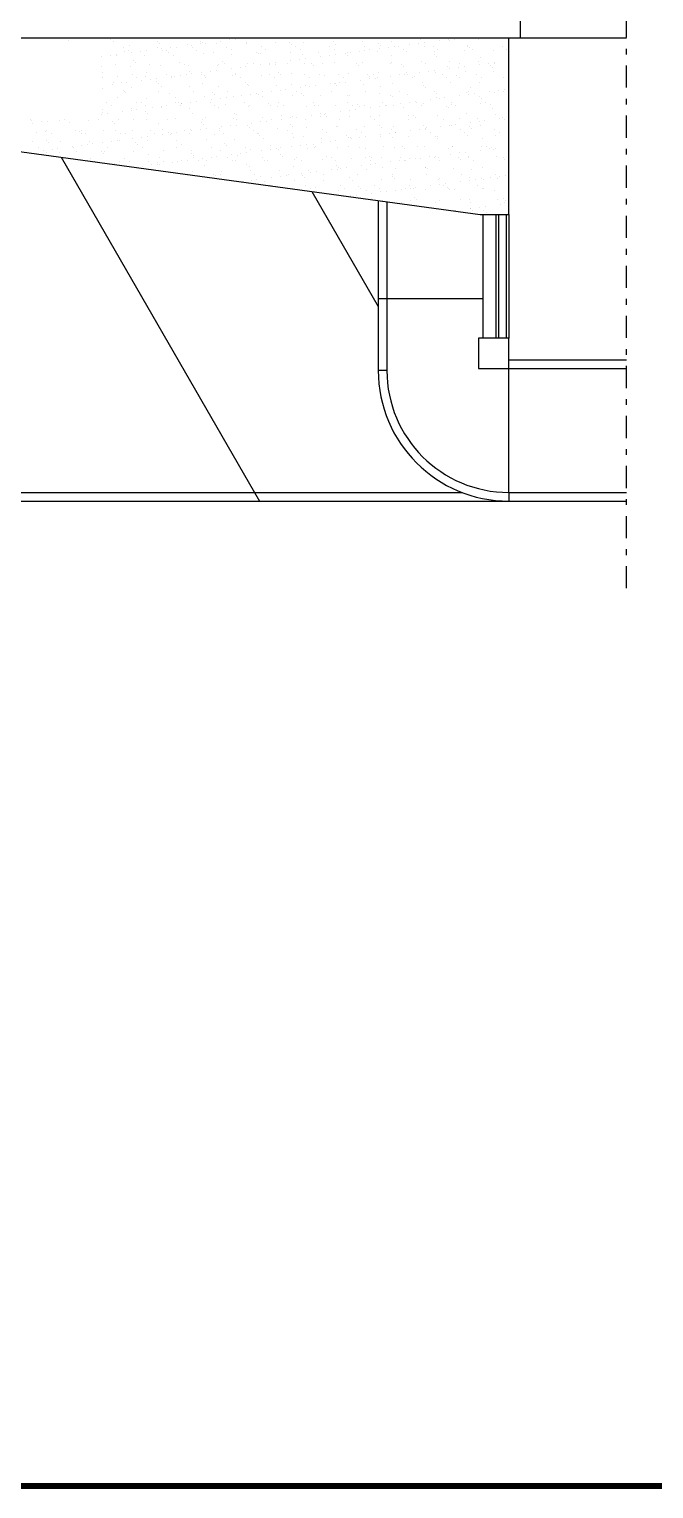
# Model space of a CAD drawing. Header units: millimetres. Extents: x 1573 to 2177, y 1587 to 1932.
# Drawn here: x 1936.86 to 1947.63, y 1873.28 to 1898.42 of the extents above; entities that cross this region are included whole.
import ezdxf

# ---------------------------------------------------------------- set-up
doc = ezdxf.new("R2010")
doc.units = ezdxf.units.MM
doc.header["$LTSCALE"] = 0.03
doc.linetypes.add('DASHDOT', pattern=[25.4, 12.7, -6.35, 0, -6.35])
doc.linetypes.add('HIDDEN', pattern=[9.525, 6.35, -3.175])
doc.layers.add('-HIDRO', color=8, linetype='Continuous')
doc.layers.add("PRANCHA - PROJETU'S", color=7, linetype='Continuous')

# ---------------------------------------------------------------- blocks, each defined once
blk = doc.blocks.new('ADFSGASDFG')
at = {"layer": "PRANCHA - PROJETU'S", "color": 4, "const_width": 0.1}
blk.add_lwpolyline([(279.078, 106.346), (359.678, 106.346), (359.678, 48.946), (279.078, 48.946)], close=True, dxfattribs=at)

msp = doc.modelspace()

# ---------------------------------------------------------------- linework, layer by layer
at = {"layer": '-HIDRO'}
for p, q in [((1945.329, 1898.27), (1945.329, 1899.62)), ((1932.36, 1898.27), (1945.329, 1898.27)), ((1938.274, 1898.239), (1938.274, 1898.239)), ((1940.323, 1898.235), (1940.323, 1898.235)), ((1940.422, 1898.248), (1940.422, 1898.248)), ((1944.088, 1898.237), (1944.088, 1898.237)), ((1944.187, 1898.25), (1944.187, 1898.25)), ((1944.6, 1898.238), (1944.6, 1898.238)), ((1945.114, 1898.256), (1945.114, 1898.256)), ((1945.329, 1898.27), (1947.153, 1898.27)), ((1937.536, 1898.224), (1937.536, 1898.224)), ((1938.309, 1898.207), (1938.309, 1898.207)), ((1938.487, 1898.11), (1938.487, 1898.11)), ((1938.499, 1898.033), (1938.499, 1898.033)), ((1938.567, 1898.059), (1938.567, 1898.059)), ((1938.598, 1898.147), (1938.598, 1898.147)), ((1938.629, 1898.012), (1938.629, 1898.012)), ((1938.784, 1898.032), (1938.784, 1898.032)), ((1938.883, 1898.045), (1938.883, 1898.045)), ((1939.072, 1898.2), (1939.072, 1898.2)), ((1939.08, 1898.111), (1939.08, 1898.111)), ((1939.112, 1898.166), (1939.112, 1898.166)), ((1939.142, 1898.079), (1939.142, 1898.079)), ((1939.16, 1898.06), (1939.16, 1898.06)), ((1939.237, 1898.049), (1939.237, 1898.049)), ((1939.272, 1898.016), (1939.272, 1898.016)), ((1939.297, 1898.1), (1939.297, 1898.1)), ((1939.396, 1898.113), (1939.396, 1898.113)), ((1939.599, 1898.164), (1939.599, 1898.164)), ((1939.655, 1898.147), (1939.655, 1898.147)), ((1939.673, 1898.112), (1939.673, 1898.112)), ((1939.753, 1898.061), (1939.753, 1898.061)), ((1939.81, 1898.216), (1939.81, 1898.216)), ((1939.81, 1898.167), (1939.81, 1898.167)), ((1939.845, 1898.184), (1939.845, 1898.184)), ((1939.868, 1897.994), (1939.868, 1897.994)), ((1939.909, 1898.18), (1939.909, 1898.18)), ((1940.035, 1898.01), (1940.035, 1898.01)), ((1940.098, 1898.17), (1940.098, 1898.17)), ((1940.168, 1898.214), (1940.168, 1898.214)), ((1940.266, 1898.113), (1940.266, 1898.113)), ((1940.347, 1898.062), (1940.347, 1898.062)), ((1940.356, 1897.991), (1940.356, 1897.991)), ((1940.607, 1898.177), (1940.607, 1898.177)), ((1940.613, 1898.189), (1940.613, 1898.189)), ((1940.773, 1898.025), (1940.773, 1898.025)), ((1940.808, 1897.993), (1940.808, 1897.993)), ((1940.854, 1897.998), (1940.854, 1897.998)), ((1940.86, 1898.114), (1940.86, 1898.114)), ((1940.94, 1898.063), (1940.94, 1898.063)), ((1941.1, 1898.186), (1941.1, 1898.186)), ((1941.346, 1898.192), (1941.346, 1898.192)), ((1941.369, 1898.016), (1941.369, 1898.016)), ((1941.381, 1898.16), (1941.381, 1898.16)), ((1941.453, 1898.115), (1941.453, 1898.115)), ((1941.533, 1898.064), (1941.533, 1898.064)), ((1941.57, 1897.987), (1941.57, 1897.987)), ((1941.599, 1898.193), (1941.599, 1898.193)), ((1941.856, 1898.014), (1941.856, 1898.014)), ((1942.046, 1898.116), (1942.046, 1898.116)), ((1942.113, 1898.211), (1942.113, 1898.211)), ((1942.126, 1898.065), (1942.126, 1898.065)), ((1942.143, 1898.154), (1942.143, 1898.154)), ((1942.309, 1898.002), (1942.309, 1898.002)), ((1942.355, 1898.02), (1942.355, 1898.02)), ((1942.395, 1898.014), (1942.395, 1898.014)), ((1942.549, 1898.035), (1942.549, 1898.035)), ((1942.6, 1898.209), (1942.6, 1898.209)), ((1942.639, 1898.117), (1942.639, 1898.117)), ((1942.649, 1898.048), (1942.649, 1898.048)), ((1942.72, 1898.066), (1942.72, 1898.066)), ((1942.869, 1898.039), (1942.869, 1898.039)), ((1942.882, 1898.169), (1942.882, 1898.169)), ((1942.907, 1898.082), (1942.907, 1898.082)), ((1942.917, 1898.137), (1942.917, 1898.137)), ((1943.062, 1898.102), (1943.062, 1898.102)), ((1943.099, 1898.215), (1943.099, 1898.215)), ((1943.161, 1898.115), (1943.161, 1898.115)), ((1943.233, 1898.118), (1943.233, 1898.118)), ((1943.313, 1898.067), (1943.313, 1898.067)), ((1943.357, 1898.037), (1943.357, 1898.037)), ((1943.42, 1898.149), (1943.42, 1898.149)), ((1943.575, 1898.17), (1943.575, 1898.17)), ((1943.614, 1898.234), (1943.614, 1898.234)), ((1943.674, 1898.183), (1943.674, 1898.183)), ((1943.679, 1898.13), (1943.679, 1898.13)), ((1943.826, 1898.119), (1943.826, 1898.119)), ((1943.855, 1898.043), (1943.855, 1898.043)), ((1943.906, 1898.068), (1943.906, 1898.068)), ((1943.933, 1898.217), (1943.933, 1898.217)), ((1944.101, 1898.231), (1944.101, 1898.231)), ((1944.37, 1898.061), (1944.37, 1898.061)), ((1944.417, 1898.146), (1944.417, 1898.146)), ((1944.419, 1898.12), (1944.419, 1898.12)), ((1944.452, 1898.113), (1944.452, 1898.113)), ((1944.499, 1898.069), (1944.499, 1898.069)), ((1944.857, 1898.059), (1944.857, 1898.059)), ((1945.012, 1898.122), (1945.012, 1898.122)), ((1945.093, 1898.07), (1945.093, 1898.07)), ((1938.111, 1897.774), (1938.111, 1897.774)), ((1938.117, 1897.944), (1938.117, 1897.944)), ((1938.272, 1897.965), (1938.272, 1897.965)), ((1938.351, 1897.817), (1938.351, 1897.817)), ((1938.368, 1897.971), (1938.368, 1897.971)), ((1938.371, 1897.978), (1938.371, 1897.978)), ((1938.61, 1897.78), (1938.61, 1897.78)), ((1938.665, 1897.881), (1938.665, 1897.881)), ((1938.7, 1897.849), (1938.7, 1897.849)), ((1938.855, 1897.969), (1938.855, 1897.969)), ((1938.944, 1897.818), (1938.944, 1897.818)), ((1939.124, 1897.799), (1939.124, 1897.799)), ((1939.354, 1897.975), (1939.354, 1897.975)), ((1939.462, 1897.843), (1939.462, 1897.843)), ((1939.538, 1897.819), (1939.538, 1897.819)), ((1939.611, 1897.797), (1939.611, 1897.797)), ((1940.11, 1897.803), (1940.11, 1897.803)), ((1940.131, 1897.82), (1940.131, 1897.82)), ((1940.2, 1897.858), (1940.2, 1897.858)), ((1940.235, 1897.826), (1940.235, 1897.826)), ((1940.343, 1897.744), (1940.343, 1897.744)), ((1940.498, 1897.765), (1940.498, 1897.765)), ((1940.597, 1897.778), (1940.597, 1897.778)), ((1940.625, 1897.821), (1940.625, 1897.821)), ((1940.724, 1897.821), (1940.724, 1897.821)), ((1940.856, 1897.812), (1940.856, 1897.812)), ((1940.998, 1897.819), (1940.998, 1897.819)), ((1941.011, 1897.832), (1941.011, 1897.832)), ((1941.11, 1897.845), (1941.11, 1897.845)), ((1941.112, 1897.819), (1941.112, 1897.819)), ((1941.317, 1897.822), (1941.317, 1897.822)), ((1941.369, 1897.879), (1941.369, 1897.879)), ((1941.524, 1897.9), (1941.524, 1897.9)), ((1941.611, 1897.826), (1941.611, 1897.826)), ((1941.623, 1897.913), (1941.623, 1897.913)), ((1941.736, 1897.835), (1941.736, 1897.835)), ((1941.771, 1897.802), (1941.771, 1897.802)), ((1941.882, 1897.947), (1941.882, 1897.947)), ((1941.911, 1897.823), (1941.911, 1897.823)), ((1942.037, 1897.967), (1942.037, 1897.967)), ((1942.125, 1897.844), (1942.125, 1897.844)), ((1942.136, 1897.98), (1942.136, 1897.98)), ((1942.344, 1897.97), (1942.344, 1897.97)), ((1942.504, 1897.824), (1942.504, 1897.824)), ((1942.534, 1897.796), (1942.534, 1897.796)), ((1942.612, 1897.842), (1942.612, 1897.842)), ((1943.097, 1897.826), (1943.097, 1897.826)), ((1943.106, 1897.963), (1943.106, 1897.963)), ((1943.111, 1897.848), (1943.111, 1897.848)), ((1943.272, 1897.811), (1943.272, 1897.811)), ((1943.307, 1897.779), (1943.307, 1897.779)), ((1943.626, 1897.867), (1943.626, 1897.867)), ((1943.69, 1897.827), (1943.69, 1897.827)), ((1943.845, 1897.978), (1943.845, 1897.978)), ((1943.88, 1897.946), (1943.88, 1897.946)), ((1944.069, 1897.773), (1944.069, 1897.773)), ((1944.109, 1897.747), (1944.109, 1897.747)), ((1944.113, 1897.864), (1944.113, 1897.864)), ((1944.263, 1897.767), (1944.263, 1897.767)), ((1944.284, 1897.828), (1944.284, 1897.828)), ((1944.363, 1897.78), (1944.363, 1897.78)), ((1944.612, 1897.871), (1944.612, 1897.871)), ((1944.621, 1897.814), (1944.621, 1897.814)), ((1944.642, 1897.94), (1944.642, 1897.94)), ((1944.776, 1897.835), (1944.776, 1897.835)), ((1944.808, 1897.788), (1944.808, 1897.788)), ((1944.843, 1897.756), (1944.843, 1897.756)), ((1944.875, 1897.848), (1944.875, 1897.848)), ((1944.877, 1897.829), (1944.877, 1897.829)), ((1945.126, 1897.889), (1945.126, 1897.889)), ((1938.127, 1897.682), (1938.127, 1897.682)), ((1938.128, 1897.58), (1938.128, 1897.58)), ((1938.317, 1897.508), (1938.317, 1897.508)), ((1938.38, 1897.604), (1938.38, 1897.604)), ((1938.447, 1897.495), (1938.447, 1897.495)), ((1938.546, 1897.508), (1938.546, 1897.508)), ((1938.64, 1897.633), (1938.64, 1897.633)), ((1938.721, 1897.581), (1938.721, 1897.581)), ((1938.805, 1897.542), (1938.805, 1897.542)), ((1938.867, 1897.602), (1938.867, 1897.602)), ((1938.889, 1897.676), (1938.889, 1897.676)), ((1938.96, 1897.562), (1938.96, 1897.562)), ((1939.055, 1897.524), (1939.055, 1897.524)), ((1939.059, 1897.575), (1939.059, 1897.575)), ((1939.09, 1897.491), (1939.09, 1897.491)), ((1939.234, 1897.634), (1939.234, 1897.634)), ((1939.314, 1897.583), (1939.314, 1897.583)), ((1939.318, 1897.609), (1939.318, 1897.609)), ((1939.366, 1897.608), (1939.366, 1897.608)), ((1939.473, 1897.63), (1939.473, 1897.63)), ((1939.572, 1897.643), (1939.572, 1897.643)), ((1939.628, 1897.691), (1939.628, 1897.691)), ((1939.663, 1897.659), (1939.663, 1897.659)), ((1939.827, 1897.635), (1939.827, 1897.635)), ((1939.831, 1897.677), (1939.831, 1897.677)), ((1939.852, 1897.485), (1939.852, 1897.485)), ((1939.88, 1897.627), (1939.88, 1897.627)), ((1939.907, 1897.584), (1939.907, 1897.584)), ((1939.986, 1897.697), (1939.986, 1897.697)), ((1940.085, 1897.71), (1940.085, 1897.71)), ((1940.368, 1897.624), (1940.368, 1897.624)), ((1940.42, 1897.636), (1940.42, 1897.636)), ((1940.425, 1897.652), (1940.425, 1897.652)), ((1940.5, 1897.585), (1940.5, 1897.585)), ((1940.591, 1897.5), (1940.591, 1897.5)), ((1940.866, 1897.631), (1940.866, 1897.631)), ((1941.013, 1897.637), (1941.013, 1897.637)), ((1941.094, 1897.586), (1941.094, 1897.586)), ((1941.163, 1897.667), (1941.163, 1897.667)), ((1941.199, 1897.635), (1941.199, 1897.635)), ((1941.381, 1897.649), (1941.381, 1897.649)), ((1941.607, 1897.638), (1941.607, 1897.638)), ((1941.687, 1897.587), (1941.687, 1897.587)), ((1941.868, 1897.647), (1941.868, 1897.647)), ((1941.961, 1897.629), (1941.961, 1897.629)), ((1942.2, 1897.639), (1942.2, 1897.639)), ((1942.212, 1897.497), (1942.212, 1897.497)), ((1942.28, 1897.588), (1942.28, 1897.588)), ((1942.311, 1897.51), (1942.311, 1897.51)), ((1942.367, 1897.653), (1942.367, 1897.653)), ((1942.57, 1897.544), (1942.57, 1897.544)), ((1942.699, 1897.644), (1942.699, 1897.644)), ((1942.725, 1897.565), (1942.725, 1897.565)), ((1942.734, 1897.612), (1942.734, 1897.612)), ((1942.793, 1897.64), (1942.793, 1897.64)), ((1942.824, 1897.578), (1942.824, 1897.578)), ((1942.873, 1897.589), (1942.873, 1897.589)), ((1942.881, 1897.672), (1942.881, 1897.672)), ((1943.083, 1897.612), (1943.083, 1897.612)), ((1943.123, 1897.481), (1943.123, 1897.481)), ((1943.238, 1897.632), (1943.238, 1897.632)), ((1943.337, 1897.645), (1943.337, 1897.645)), ((1943.369, 1897.669), (1943.369, 1897.669)), ((1943.386, 1897.641), (1943.386, 1897.641)), ((1943.467, 1897.59), (1943.467, 1897.59)), ((1943.497, 1897.605), (1943.497, 1897.605)), ((1943.596, 1897.679), (1943.596, 1897.679)), ((1943.638, 1897.5), (1943.638, 1897.5)), ((1943.751, 1897.7), (1943.751, 1897.7)), ((1943.85, 1897.713), (1943.85, 1897.713)), ((1943.867, 1897.676), (1943.867, 1897.676)), ((1943.98, 1897.642), (1943.98, 1897.642)), ((1944.06, 1897.591), (1944.06, 1897.591)), ((1944.125, 1897.497), (1944.125, 1897.497)), ((1944.235, 1897.621), (1944.235, 1897.621)), ((1944.27, 1897.588), (1944.27, 1897.588)), ((1944.382, 1897.694), (1944.382, 1897.694)), ((1944.573, 1897.643), (1944.573, 1897.643)), ((1944.624, 1897.504), (1944.624, 1897.504)), ((1944.653, 1897.592), (1944.653, 1897.592)), ((1944.869, 1897.692), (1944.869, 1897.692)), ((1945.032, 1897.582), (1945.032, 1897.582)), ((1938.123, 1897.407), (1938.123, 1897.407)), ((1938.292, 1897.474), (1938.292, 1897.474)), ((1938.392, 1897.237), (1938.392, 1897.237)), ((1938.482, 1897.356), (1938.482, 1897.356)), ((1938.505, 1897.34), (1938.505, 1897.34)), ((1938.517, 1897.324), (1938.517, 1897.324)), ((1938.622, 1897.413), (1938.622, 1897.413)), ((1938.879, 1897.235), (1938.879, 1897.235)), ((1939.098, 1897.341), (1939.098, 1897.341)), ((1939.136, 1897.432), (1939.136, 1897.432)), ((1939.28, 1897.318), (1939.28, 1897.318)), ((1939.378, 1897.241), (1939.378, 1897.241)), ((1939.623, 1897.43), (1939.623, 1897.43)), ((1939.692, 1897.342), (1939.692, 1897.342)), ((1939.892, 1897.26), (1939.892, 1897.26)), ((1940.018, 1897.333), (1940.018, 1897.333)), ((1940.053, 1897.301), (1940.053, 1897.301)), ((1940.122, 1897.436), (1940.122, 1897.436)), ((1940.26, 1897.24), (1940.26, 1897.24)), ((1940.285, 1897.343), (1940.285, 1897.343)), ((1940.38, 1897.257), (1940.38, 1897.257)), ((1940.519, 1897.274), (1940.519, 1897.274)), ((1940.626, 1897.468), (1940.626, 1897.468)), ((1940.637, 1897.454), (1940.637, 1897.454)), ((1940.674, 1897.295), (1940.674, 1897.295)), ((1940.773, 1897.308), (1940.773, 1897.308)), ((1940.816, 1897.294), (1940.816, 1897.294)), ((1940.878, 1897.344), (1940.878, 1897.344)), ((1940.878, 1897.264), (1940.878, 1897.264)), ((1941.032, 1897.342), (1941.032, 1897.342)), ((1941.124, 1897.452), (1941.124, 1897.452)), ((1941.187, 1897.362), (1941.187, 1897.362)), ((1941.286, 1897.375), (1941.286, 1897.375)), ((1941.388, 1897.462), (1941.388, 1897.462)), ((1941.393, 1897.282), (1941.393, 1897.282)), ((1941.471, 1897.345), (1941.471, 1897.345)), ((1941.545, 1897.409), (1941.545, 1897.409)), ((1941.554, 1897.31), (1941.554, 1897.31)), ((1941.589, 1897.277), (1941.589, 1897.277)), ((1941.623, 1897.458), (1941.623, 1897.458)), ((1941.7, 1897.43), (1941.7, 1897.43)), ((1941.799, 1897.443), (1941.799, 1897.443)), ((1941.88, 1897.28), (1941.88, 1897.28)), ((1942.057, 1897.477), (1942.057, 1897.477)), ((1942.065, 1897.346), (1942.065, 1897.346)), ((1942.127, 1897.477), (1942.127, 1897.477)), ((1942.137, 1897.477), (1942.137, 1897.477)), ((1942.162, 1897.445), (1942.162, 1897.445)), ((1942.351, 1897.271), (1942.351, 1897.271)), ((1942.379, 1897.286), (1942.379, 1897.286)), ((1942.624, 1897.475), (1942.624, 1897.475)), ((1942.658, 1897.347), (1942.658, 1897.347)), ((1942.893, 1897.305), (1942.893, 1897.305)), ((1942.924, 1897.438), (1942.924, 1897.438)), ((1943.09, 1897.286), (1943.09, 1897.286)), ((1943.125, 1897.254), (1943.125, 1897.254)), ((1943.251, 1897.349), (1943.251, 1897.349)), ((1943.381, 1897.302), (1943.381, 1897.302)), ((1943.662, 1897.453), (1943.662, 1897.453)), ((1943.698, 1897.421), (1943.698, 1897.421)), ((1943.844, 1897.35), (1943.844, 1897.35)), ((1943.879, 1897.309), (1943.879, 1897.309)), ((1943.887, 1897.248), (1943.887, 1897.248)), ((1943.926, 1897.23), (1943.926, 1897.23)), ((1944.025, 1897.243), (1944.025, 1897.243)), ((1944.284, 1897.277), (1944.284, 1897.277)), ((1944.394, 1897.327), (1944.394, 1897.327)), ((1944.438, 1897.351), (1944.438, 1897.351)), ((1944.439, 1897.297), (1944.439, 1897.297)), ((1944.46, 1897.415), (1944.46, 1897.415)), ((1944.538, 1897.31), (1944.538, 1897.31)), ((1944.626, 1897.263), (1944.626, 1897.263)), ((1944.661, 1897.231), (1944.661, 1897.231)), ((1944.797, 1897.344), (1944.797, 1897.344)), ((1944.881, 1897.325), (1944.881, 1897.325)), ((1944.952, 1897.365), (1944.952, 1897.365)), ((1945.031, 1897.352), (1945.031, 1897.352)), ((1945.051, 1897.378), (1945.051, 1897.378)), ((1938.134, 1896.983), (1938.134, 1896.983)), ((1938.135, 1897.04), (1938.135, 1897.04)), ((1938.201, 1897.155), (1938.201, 1897.155)), ((1938.281, 1897.103), (1938.281, 1897.103)), ((1938.468, 1897.004), (1938.468, 1897.004)), ((1938.623, 1897.025), (1938.623, 1897.025)), ((1938.634, 1897.046), (1938.634, 1897.046)), ((1938.707, 1897.151), (1938.707, 1897.151)), ((1938.722, 1897.038), (1938.722, 1897.038)), ((1938.794, 1897.156), (1938.794, 1897.156)), ((1938.873, 1896.999), (1938.873, 1896.999)), ((1938.875, 1897.104), (1938.875, 1897.104)), ((1938.981, 1897.072), (1938.981, 1897.072)), ((1939.136, 1897.092), (1939.136, 1897.092)), ((1939.148, 1897.065), (1939.148, 1897.065)), ((1939.235, 1897.105), (1939.235, 1897.105)), ((1939.388, 1897.157), (1939.388, 1897.157)), ((1939.445, 1897.166), (1939.445, 1897.166)), ((1939.468, 1897.106), (1939.468, 1897.106)), ((1939.481, 1897.134), (1939.481, 1897.134)), ((1939.493, 1897.139), (1939.493, 1897.139)), ((1939.635, 1897.062), (1939.635, 1897.062)), ((1939.648, 1897.16), (1939.648, 1897.16)), ((1939.748, 1897.173), (1939.748, 1897.173)), ((1939.981, 1897.158), (1939.981, 1897.158)), ((1940.006, 1897.207), (1940.006, 1897.207)), ((1940.061, 1897.107), (1940.061, 1897.107)), ((1940.134, 1897.069), (1940.134, 1897.069)), ((1940.161, 1897.227), (1940.161, 1897.227)), ((1940.243, 1897.127), (1940.243, 1897.127)), ((1940.574, 1897.159), (1940.574, 1897.159)), ((1940.649, 1897.087), (1940.649, 1897.087)), ((1940.654, 1897.108), (1940.654, 1897.108)), ((1940.981, 1897.142), (1940.981, 1897.142)), ((1941.016, 1897.11), (1941.016, 1897.11)), ((1941.136, 1897.085), (1941.136, 1897.085)), ((1941.167, 1897.16), (1941.167, 1897.16)), ((1941.248, 1897.109), (1941.248, 1897.109)), ((1941.635, 1897.091), (1941.635, 1897.091)), ((1941.761, 1897.161), (1941.761, 1897.161)), ((1941.779, 1897.104), (1941.779, 1897.104)), ((1941.841, 1897.11), (1941.841, 1897.11)), ((1942.149, 1897.11), (1942.149, 1897.11)), ((1942.233, 1897.007), (1942.233, 1897.007)), ((1942.354, 1897.162), (1942.354, 1897.162)), ((1942.388, 1897.027), (1942.388, 1897.027)), ((1942.434, 1897.111), (1942.434, 1897.111)), ((1942.487, 1897.04), (1942.487, 1897.04)), ((1942.517, 1897.119), (1942.517, 1897.119)), ((1942.552, 1897.087), (1942.552, 1897.087)), ((1942.636, 1897.108), (1942.636, 1897.108)), ((1942.746, 1897.074), (1942.746, 1897.074)), ((1942.901, 1897.095), (1942.901, 1897.095)), ((1942.947, 1897.163), (1942.947, 1897.163)), ((1943, 1897.108), (1943, 1897.108)), ((1943.027, 1897.112), (1943.027, 1897.112)), ((1943.135, 1897.114), (1943.135, 1897.114)), ((1943.259, 1897.142), (1943.259, 1897.142)), ((1943.314, 1897.08), (1943.314, 1897.08)), ((1943.414, 1897.162), (1943.414, 1897.162)), ((1943.513, 1897.175), (1943.513, 1897.175)), ((1943.54, 1897.164), (1943.54, 1897.164)), ((1943.621, 1897.113), (1943.621, 1897.113)), ((1943.65, 1897.132), (1943.65, 1897.132)), ((1943.771, 1897.209), (1943.771, 1897.209)), ((1944.053, 1897.096), (1944.053, 1897.096)), ((1944.088, 1897.064), (1944.088, 1897.064)), ((1944.134, 1897.165), (1944.134, 1897.165)), ((1944.137, 1897.13), (1944.137, 1897.13)), ((1944.214, 1897.114), (1944.214, 1897.114)), ((1944.636, 1897.137), (1944.636, 1897.137)), ((1944.727, 1897.166), (1944.727, 1897.166)), ((1944.807, 1897.115), (1944.807, 1897.115)), ((1944.85, 1897.057), (1944.85, 1897.057)), ((1936.879, 1896.86), (1936.879, 1896.86)), ((1936.903, 1896.847), (1936.903, 1896.847)), ((1936.93, 1896.802), (1936.93, 1896.802)), ((1937.084, 1896.822), (1937.084, 1896.822)), ((1937.184, 1896.835), (1937.184, 1896.835)), ((1937.391, 1896.845), (1937.391, 1896.845)), ((1937.472, 1896.861), (1937.472, 1896.861)), ((1937.562, 1896.816), (1937.562, 1896.816)), ((1937.889, 1896.851), (1937.889, 1896.851)), ((1938.066, 1896.862), (1938.066, 1896.862)), ((1938.11, 1896.957), (1938.11, 1896.957)), ((1938.209, 1896.97), (1938.209, 1896.97)), ((1938.3, 1896.831), (1938.3, 1896.831)), ((1938.335, 1896.799), (1938.335, 1896.799)), ((1938.404, 1896.87), (1938.404, 1896.87)), ((1938.659, 1896.863), (1938.659, 1896.863)), ((1938.891, 1896.868), (1938.891, 1896.868)), ((1938.908, 1896.966), (1938.908, 1896.966)), ((1939.098, 1896.793), (1939.098, 1896.793)), ((1939.252, 1896.864), (1939.252, 1896.864)), ((1939.39, 1896.874), (1939.39, 1896.874)), ((1939.67, 1896.96), (1939.67, 1896.96)), ((1939.836, 1896.808), (1939.836, 1896.808)), ((1939.845, 1896.865), (1939.845, 1896.865)), ((1939.871, 1896.776), (1939.871, 1896.776)), ((1939.904, 1896.893), (1939.904, 1896.893)), ((1940.182, 1896.737), (1940.182, 1896.737)), ((1940.337, 1896.757), (1940.337, 1896.757)), ((1940.392, 1896.89), (1940.392, 1896.89)), ((1940.409, 1896.975), (1940.409, 1896.975)), ((1940.436, 1896.77), (1940.436, 1896.77)), ((1940.439, 1896.866), (1940.439, 1896.866)), ((1940.444, 1896.943), (1940.444, 1896.943)), ((1940.633, 1896.769), (1940.633, 1896.769)), ((1940.695, 1896.804), (1940.695, 1896.804)), ((1940.85, 1896.825), (1940.85, 1896.825)), ((1940.89, 1896.897), (1940.89, 1896.897)), ((1940.949, 1896.838), (1940.949, 1896.838)), ((1941.032, 1896.867), (1941.032, 1896.867)), ((1941.206, 1896.937), (1941.206, 1896.937)), ((1941.207, 1896.872), (1941.207, 1896.872)), ((1941.362, 1896.892), (1941.362, 1896.892)), ((1941.372, 1896.785), (1941.372, 1896.785)), ((1941.405, 1896.915), (1941.405, 1896.915)), ((1941.407, 1896.752), (1941.407, 1896.752)), ((1941.462, 1896.905), (1941.462, 1896.905)), ((1941.625, 1896.868), (1941.625, 1896.868)), ((1941.72, 1896.939), (1941.72, 1896.939)), ((1941.875, 1896.96), (1941.875, 1896.96)), ((1941.892, 1896.913), (1941.892, 1896.913)), ((1941.944, 1896.952), (1941.944, 1896.952)), ((1941.974, 1896.973), (1941.974, 1896.973)), ((1941.98, 1896.92), (1941.98, 1896.92)), ((1942.161, 1896.743), (1942.161, 1896.743)), ((1942.169, 1896.746), (1942.169, 1896.746)), ((1942.218, 1896.869), (1942.218, 1896.869)), ((1942.391, 1896.919), (1942.391, 1896.919)), ((1942.648, 1896.741), (1942.648, 1896.741)), ((1942.742, 1896.913), (1942.742, 1896.913)), ((1942.812, 1896.87), (1942.812, 1896.87)), ((1942.905, 1896.938), (1942.905, 1896.938)), ((1942.908, 1896.761), (1942.908, 1896.761)), ((1942.943, 1896.729), (1942.943, 1896.729)), ((1943.147, 1896.747), (1943.147, 1896.747)), ((1943.393, 1896.935), (1943.393, 1896.935)), ((1943.405, 1896.871), (1943.405, 1896.871)), ((1943.48, 1896.928), (1943.48, 1896.928)), ((1943.515, 1896.896), (1943.515, 1896.896)), ((1943.662, 1896.765), (1943.662, 1896.765)), ((1943.891, 1896.942), (1943.891, 1896.942)), ((1943.947, 1896.739), (1943.947, 1896.739)), ((1943.998, 1896.873), (1943.998, 1896.873)), ((1944.102, 1896.759), (1944.102, 1896.759)), ((1944.149, 1896.763), (1944.149, 1896.763)), ((1944.201, 1896.773), (1944.201, 1896.773)), ((1944.278, 1896.89), (1944.278, 1896.89)), ((1944.406, 1896.96), (1944.406, 1896.96)), ((1944.443, 1896.738), (1944.443, 1896.738)), ((1944.46, 1896.807), (1944.46, 1896.807)), ((1944.591, 1896.874), (1944.591, 1896.874)), ((1944.615, 1896.827), (1944.615, 1896.827)), ((1944.648, 1896.769), (1944.648, 1896.769)), ((1944.714, 1896.84), (1944.714, 1896.84)), ((1944.893, 1896.958), (1944.893, 1896.958)), ((1944.973, 1896.874), (1944.973, 1896.874)), ((1945.016, 1896.905), (1945.016, 1896.905)), ((1945.051, 1896.873), (1945.051, 1896.873)), ((1945.128, 1896.894), (1945.128, 1896.894)), ((1936.915, 1896.48), (1936.915, 1896.48)), ((1936.989, 1896.649), (1936.989, 1896.649)), ((1937.145, 1896.657), (1937.145, 1896.657)), ((1937.155, 1896.497), (1937.155, 1896.497)), ((1937.168, 1896.675), (1937.168, 1896.675)), ((1937.249, 1896.624), (1937.249, 1896.624)), ((1937.403, 1896.478), (1937.403, 1896.478)), ((1937.66, 1896.675), (1937.66, 1896.675)), ((1937.727, 1896.664), (1937.727, 1896.664)), ((1937.762, 1896.676), (1937.762, 1896.676)), ((1937.763, 1896.632), (1937.763, 1896.632)), ((1937.842, 1896.625), (1937.842, 1896.625)), ((1937.901, 1896.484), (1937.901, 1896.484)), ((1938.147, 1896.673), (1938.147, 1896.673)), ((1938.286, 1896.487), (1938.286, 1896.487)), ((1938.355, 1896.678), (1938.355, 1896.678)), ((1938.385, 1896.5), (1938.385, 1896.5)), ((1938.416, 1896.503), (1938.416, 1896.503)), ((1938.435, 1896.626), (1938.435, 1896.626)), ((1938.525, 1896.626), (1938.525, 1896.626)), ((1938.644, 1896.534), (1938.644, 1896.534)), ((1938.646, 1896.679), (1938.646, 1896.679)), ((1938.798, 1896.554), (1938.798, 1896.554)), ((1938.898, 1896.568), (1938.898, 1896.568)), ((1938.903, 1896.501), (1938.903, 1896.501)), ((1938.948, 1896.679), (1938.948, 1896.679)), ((1939.028, 1896.627), (1939.028, 1896.627)), ((1939.156, 1896.602), (1939.156, 1896.602)), ((1939.16, 1896.698), (1939.16, 1896.698)), ((1939.263, 1896.641), (1939.263, 1896.641)), ((1939.298, 1896.609), (1939.298, 1896.609)), ((1939.311, 1896.622), (1939.311, 1896.622)), ((1939.402, 1896.507), (1939.402, 1896.507)), ((1939.41, 1896.635), (1939.41, 1896.635)), ((1939.541, 1896.68), (1939.541, 1896.68)), ((1939.622, 1896.629), (1939.622, 1896.629)), ((1939.647, 1896.695), (1939.647, 1896.695)), ((1939.669, 1896.669), (1939.669, 1896.669)), ((1939.824, 1896.69), (1939.824, 1896.69)), ((1939.916, 1896.525), (1939.916, 1896.525)), ((1939.923, 1896.703), (1939.923, 1896.703)), ((1940.061, 1896.602), (1940.061, 1896.602)), ((1940.135, 1896.681), (1940.135, 1896.681)), ((1940.146, 1896.702), (1940.146, 1896.702)), ((1940.215, 1896.63), (1940.215, 1896.63)), ((1940.404, 1896.523), (1940.404, 1896.523)), ((1940.661, 1896.72), (1940.661, 1896.72)), ((1940.728, 1896.682), (1940.728, 1896.682)), ((1940.799, 1896.617), (1940.799, 1896.617)), ((1940.808, 1896.631), (1940.808, 1896.631)), ((1940.834, 1896.585), (1940.834, 1896.585)), ((1940.902, 1896.53), (1940.902, 1896.53)), ((1941.148, 1896.718), (1941.148, 1896.718)), ((1941.321, 1896.683), (1941.321, 1896.683)), ((1941.401, 1896.632), (1941.401, 1896.632)), ((1941.417, 1896.548), (1941.417, 1896.548)), ((1941.596, 1896.579), (1941.596, 1896.579)), ((1941.647, 1896.724), (1941.647, 1896.724)), ((1941.904, 1896.546), (1941.904, 1896.546)), ((1941.914, 1896.684), (1941.914, 1896.684)), ((1941.995, 1896.633), (1941.995, 1896.633)), ((1942.051, 1896.489), (1942.051, 1896.489)), ((1942.15, 1896.502), (1942.15, 1896.502)), ((1942.335, 1896.594), (1942.335, 1896.594)), ((1942.37, 1896.562), (1942.37, 1896.562)), ((1942.403, 1896.552), (1942.403, 1896.552)), ((1942.409, 1896.537), (1942.409, 1896.537)), ((1942.508, 1896.685), (1942.508, 1896.685)), ((1942.564, 1896.557), (1942.564, 1896.557)), ((1942.588, 1896.634), (1942.588, 1896.634)), ((1942.663, 1896.57), (1942.663, 1896.57)), ((1942.917, 1896.571), (1942.917, 1896.571)), ((1942.921, 1896.604), (1942.921, 1896.604)), ((1943.076, 1896.624), (1943.076, 1896.624)), ((1943.101, 1896.686), (1943.101, 1896.686)), ((1943.132, 1896.555), (1943.132, 1896.555)), ((1943.176, 1896.638), (1943.176, 1896.638)), ((1943.181, 1896.635), (1943.181, 1896.635)), ((1943.405, 1896.568), (1943.405, 1896.568)), ((1943.434, 1896.672), (1943.434, 1896.672)), ((1943.589, 1896.692), (1943.589, 1896.692)), ((1943.688, 1896.705), (1943.688, 1896.705)), ((1943.694, 1896.687), (1943.694, 1896.687)), ((1943.705, 1896.723), (1943.705, 1896.723)), ((1943.774, 1896.636), (1943.774, 1896.636)), ((1943.871, 1896.571), (1943.871, 1896.571)), ((1943.903, 1896.575), (1943.903, 1896.575)), ((1943.906, 1896.539), (1943.906, 1896.539)), ((1944.287, 1896.688), (1944.287, 1896.688)), ((1944.368, 1896.637), (1944.368, 1896.637)), ((1944.418, 1896.593), (1944.418, 1896.593)), ((1944.478, 1896.706), (1944.478, 1896.706)), ((1944.668, 1896.532), (1944.668, 1896.532)), ((1944.881, 1896.689), (1944.881, 1896.689)), ((1944.905, 1896.591), (1944.905, 1896.591)), ((1944.961, 1896.638), (1944.961, 1896.638)), ((1937.033, 1896.383), (1937.033, 1896.383)), ((1937.105, 1896.332), (1937.105, 1896.332)), ((1937.157, 1896.29), (1937.157, 1896.29)), ((1937.19, 1896.465), (1937.19, 1896.465)), ((1937.26, 1896.352), (1937.26, 1896.352)), ((1937.359, 1896.365), (1937.359, 1896.365)), ((1937.38, 1896.291), (1937.38, 1896.291)), ((1937.618, 1896.399), (1937.618, 1896.399)), ((1937.626, 1896.384), (1937.626, 1896.384)), ((1937.672, 1896.308), (1937.672, 1896.308)), ((1937.773, 1896.419), (1937.773, 1896.419)), ((1937.872, 1896.433), (1937.872, 1896.433)), ((1937.952, 1896.458), (1937.952, 1896.458)), ((1938.118, 1896.306), (1938.118, 1896.306)), ((1938.131, 1896.467), (1938.131, 1896.467)), ((1938.153, 1896.274), (1938.153, 1896.274)), ((1938.159, 1896.306), (1938.159, 1896.306)), ((1938.22, 1896.385), (1938.22, 1896.385)), ((1938.658, 1896.312), (1938.658, 1896.312)), ((1938.691, 1896.474), (1938.691, 1896.474)), ((1938.726, 1896.441), (1938.726, 1896.441)), ((1938.813, 1896.386), (1938.813, 1896.386)), ((1938.915, 1896.268), (1938.915, 1896.268)), ((1939.172, 1896.331), (1939.172, 1896.331)), ((1939.406, 1896.387), (1939.406, 1896.387)), ((1939.488, 1896.435), (1939.488, 1896.435)), ((1939.654, 1896.283), (1939.654, 1896.283)), ((1939.659, 1896.328), (1939.659, 1896.328)), ((1939.689, 1896.251), (1939.689, 1896.251)), ((1939.999, 1896.388), (1939.999, 1896.388)), ((1940.099, 1896.232), (1940.099, 1896.232)), ((1940.158, 1896.335), (1940.158, 1896.335)), ((1940.226, 1896.45), (1940.226, 1896.45)), ((1940.262, 1896.418), (1940.262, 1896.418)), ((1940.358, 1896.267), (1940.358, 1896.267)), ((1940.451, 1896.244), (1940.451, 1896.244)), ((1940.512, 1896.287), (1940.512, 1896.287)), ((1940.593, 1896.389), (1940.593, 1896.389)), ((1940.612, 1896.3), (1940.612, 1896.3)), ((1940.673, 1896.353), (1940.673, 1896.353)), ((1940.87, 1896.334), (1940.87, 1896.334)), ((1941.024, 1896.412), (1941.024, 1896.412)), ((1941.025, 1896.354), (1941.025, 1896.354)), ((1941.124, 1896.367), (1941.124, 1896.367)), ((1941.16, 1896.351), (1941.16, 1896.351)), ((1941.186, 1896.39), (1941.186, 1896.39)), ((1941.19, 1896.26), (1941.19, 1896.26)), ((1941.225, 1896.228), (1941.225, 1896.228)), ((1941.383, 1896.402), (1941.383, 1896.402)), ((1941.538, 1896.422), (1941.538, 1896.422)), ((1941.637, 1896.435), (1941.637, 1896.435)), ((1941.659, 1896.357), (1941.659, 1896.357)), ((1941.762, 1896.427), (1941.762, 1896.427)), ((1941.779, 1896.391), (1941.779, 1896.391)), ((1941.797, 1896.395), (1941.797, 1896.395)), ((1941.896, 1896.469), (1941.896, 1896.469)), ((1942.173, 1896.376), (1942.173, 1896.376)), ((1942.372, 1896.392), (1942.372, 1896.392)), ((1942.56, 1896.388), (1942.56, 1896.388)), ((1942.66, 1896.373), (1942.66, 1896.373)), ((1942.725, 1896.236), (1942.725, 1896.236)), ((1942.966, 1896.393), (1942.966, 1896.393)), ((1943.159, 1896.38), (1943.159, 1896.38)), ((1943.298, 1896.403), (1943.298, 1896.403)), ((1943.333, 1896.371), (1943.333, 1896.371)), ((1943.559, 1896.394), (1943.559, 1896.394)), ((1943.674, 1896.398), (1943.674, 1896.398)), ((1943.864, 1896.235), (1943.864, 1896.235)), ((1944.095, 1896.365), (1944.095, 1896.365)), ((1944.123, 1896.269), (1944.123, 1896.269)), ((1944.152, 1896.396), (1944.152, 1896.396)), ((1944.161, 1896.396), (1944.161, 1896.396)), ((1944.278, 1896.289), (1944.278, 1896.289)), ((1944.377, 1896.302), (1944.377, 1896.302)), ((1944.43, 1896.226), (1944.43, 1896.226)), ((1944.635, 1896.336), (1944.635, 1896.336)), ((1944.66, 1896.402), (1944.66, 1896.402)), ((1944.745, 1896.397), (1944.745, 1896.397)), ((1944.79, 1896.357), (1944.79, 1896.357)), ((1944.834, 1896.38), (1944.834, 1896.38)), ((1944.869, 1896.348), (1944.869, 1896.348)), ((1944.89, 1896.37), (1944.89, 1896.37)), ((1944.917, 1896.224), (1944.917, 1896.224)), ((1937.413, 1896.215), (1940.832, 1890.293)), ((1937.915, 1896.199), (1937.915, 1896.199)), ((1937.996, 1896.148), (1937.996, 1896.148)), ((1938.343, 1896.101), (1938.343, 1896.101)), ((1938.428, 1896.136), (1938.428, 1896.136)), ((1938.509, 1896.2), (1938.509, 1896.2)), ((1938.589, 1896.149), (1938.589, 1896.149)), ((1938.819, 1896.064), (1938.819, 1896.064)), ((1938.915, 1896.134), (1938.915, 1896.134)), ((1938.974, 1896.084), (1938.974, 1896.084)), ((1939.073, 1896.097), (1939.073, 1896.097)), ((1939.081, 1896.116), (1939.081, 1896.116)), ((1939.102, 1896.202), (1939.102, 1896.202)), ((1939.116, 1896.084), (1939.116, 1896.084)), ((1939.182, 1896.15), (1939.182, 1896.15)), ((1939.332, 1896.131), (1939.332, 1896.131)), ((1939.414, 1896.14), (1939.414, 1896.14)), ((1939.487, 1896.152), (1939.487, 1896.152)), ((1939.586, 1896.165), (1939.586, 1896.165)), ((1939.695, 1896.203), (1939.695, 1896.203)), ((1939.776, 1896.151), (1939.776, 1896.151)), ((1939.845, 1896.199), (1939.845, 1896.199)), ((1939.878, 1896.077), (1939.878, 1896.077)), ((1939.928, 1896.158), (1939.928, 1896.158)), ((1940, 1896.219), (1940, 1896.219)), ((1940.288, 1896.204), (1940.288, 1896.204)), ((1940.369, 1896.153), (1940.369, 1896.153)), ((1940.416, 1896.156), (1940.416, 1896.156)), ((1940.617, 1896.092), (1940.617, 1896.092)), ((1940.652, 1896.06), (1940.652, 1896.06)), ((1940.685, 1895.986), (1940.685, 1895.986)), ((1940.882, 1896.205), (1940.882, 1896.205)), ((1940.914, 1896.162), (1940.914, 1896.162)), ((1940.962, 1896.154), (1940.962, 1896.154)), ((1941.172, 1895.984), (1941.172, 1895.984)), ((1941.414, 1896.054), (1941.414, 1896.054)), ((1941.429, 1896.181), (1941.429, 1896.181)), ((1941.475, 1896.206), (1941.475, 1896.206)), ((1941.555, 1896.155), (1941.555, 1896.155)), ((1941.671, 1895.99), (1941.671, 1895.99)), ((1941.916, 1896.179), (1941.916, 1896.179)), ((1941.987, 1896.221), (1941.987, 1896.221)), ((1942.068, 1896.207), (1942.068, 1896.207)), ((1942.072, 1895.999), (1942.072, 1895.999)), ((1942.149, 1896.156), (1942.149, 1896.156)), ((1942.153, 1896.069), (1942.153, 1896.069)), ((1942.185, 1896.009), (1942.185, 1896.009)), ((1942.188, 1896.037), (1942.188, 1896.037)), ((1942.226, 1896.019), (1942.226, 1896.019)), ((1942.326, 1896.032), (1942.326, 1896.032)), ((1942.415, 1896.185), (1942.415, 1896.185)), ((1942.584, 1896.066), (1942.584, 1896.066)), ((1942.661, 1896.208), (1942.661, 1896.208)), ((1942.672, 1896.006), (1942.672, 1896.006)), ((1942.739, 1896.087), (1942.739, 1896.087)), ((1942.742, 1896.157), (1942.742, 1896.157)), ((1942.76, 1896.204), (1942.76, 1896.204)), ((1942.838, 1896.1), (1942.838, 1896.1)), ((1942.929, 1896.204), (1942.929, 1896.204)), ((1942.95, 1896.03), (1942.95, 1896.03)), ((1943.097, 1896.134), (1943.097, 1896.134)), ((1943.171, 1896.013), (1943.171, 1896.013)), ((1943.252, 1896.154), (1943.252, 1896.154)), ((1943.255, 1896.209), (1943.255, 1896.209)), ((1943.335, 1896.158), (1943.335, 1896.158)), ((1943.351, 1896.167), (1943.351, 1896.167)), ((1943.417, 1896.201), (1943.417, 1896.201)), ((1943.523, 1896.198), (1943.523, 1896.198)), ((1943.61, 1896.201), (1943.61, 1896.201)), ((1943.686, 1896.031), (1943.686, 1896.031)), ((1943.688, 1896.046), (1943.688, 1896.046)), ((1943.724, 1896.014), (1943.724, 1896.014)), ((1943.765, 1896.222), (1943.765, 1896.222)), ((1943.848, 1896.21), (1943.848, 1896.21)), ((1943.915, 1896.208), (1943.915, 1896.208)), ((1943.928, 1896.159), (1943.928, 1896.159)), ((1944.173, 1896.029), (1944.173, 1896.029)), ((1944.261, 1896.213), (1944.261, 1896.213)), ((1944.296, 1896.181), (1944.296, 1896.181)), ((1944.441, 1896.211), (1944.441, 1896.211)), ((1944.486, 1896.007), (1944.486, 1896.007)), ((1944.522, 1896.16), (1944.522, 1896.16)), ((1944.672, 1896.035), (1944.672, 1896.035)), ((1945.034, 1896.212), (1945.034, 1896.212)), ((1945.059, 1896.174), (1945.059, 1896.174)), ((1945.115, 1896.161), (1945.115, 1896.161)), ((1939.671, 1895.961), (1939.671, 1895.961)), ((1940.044, 1895.925), (1940.044, 1895.925)), ((1940.079, 1895.893), (1940.079, 1895.893)), ((1940.153, 1895.911), (1940.153, 1895.911)), ((1940.17, 1895.968), (1940.17, 1895.968)), ((1940.533, 1895.796), (1940.533, 1895.796)), ((1940.688, 1895.817), (1940.688, 1895.817)), ((1940.746, 1895.912), (1940.746, 1895.912)), ((1940.787, 1895.83), (1940.787, 1895.83)), ((1940.842, 1895.887), (1940.842, 1895.887)), ((1940.926, 1895.795), (1940.926, 1895.795)), ((1941.007, 1895.735), (1941.007, 1895.735)), ((1941.036, 1895.728), (1941.036, 1895.728)), ((1941.046, 1895.864), (1941.046, 1895.864)), ((1941.201, 1895.884), (1941.201, 1895.884)), ((1941.3, 1895.897), (1941.3, 1895.897)), ((1941.34, 1895.913), (1941.34, 1895.913)), ((1941.441, 1895.814), (1941.441, 1895.814)), ((1941.559, 1895.931), (1941.559, 1895.931)), ((1941.58, 1895.902), (1941.58, 1895.902)), ((1941.615, 1895.87), (1941.615, 1895.87)), ((1941.629, 1895.729), (1941.629, 1895.729)), ((1941.714, 1895.952), (1941.714, 1895.952)), ((1941.813, 1895.965), (1941.813, 1895.965)), ((1941.928, 1895.812), (1941.928, 1895.812)), ((1941.933, 1895.914), (1941.933, 1895.914)), ((1942.222, 1895.73), (1942.222, 1895.73)), ((1942.377, 1895.863), (1942.377, 1895.863)), ((1942.427, 1895.818), (1942.427, 1895.818)), ((1942.526, 1895.915), (1942.526, 1895.915)), ((1942.815, 1895.731), (1942.815, 1895.731)), ((1942.941, 1895.836), (1942.941, 1895.836)), ((1943.116, 1895.879), (1943.116, 1895.879)), ((1943.119, 1895.916), (1943.119, 1895.916)), ((1943.151, 1895.846), (1943.151, 1895.846)), ((1943.409, 1895.732), (1943.409, 1895.732)), ((1943.429, 1895.834), (1943.429, 1895.834)), ((1943.713, 1895.917), (1943.713, 1895.917)), ((1943.786, 1895.731), (1943.786, 1895.731)), ((1943.913, 1895.84), (1943.913, 1895.84)), ((1943.927, 1895.841), (1943.927, 1895.841)), ((1943.94, 1895.752), (1943.94, 1895.752)), ((1944.002, 1895.733), (1944.002, 1895.733)), ((1944.04, 1895.765), (1944.04, 1895.765)), ((1944.298, 1895.799), (1944.298, 1895.799)), ((1944.306, 1895.918), (1944.306, 1895.918)), ((1944.442, 1895.859), (1944.442, 1895.859)), ((1944.453, 1895.819), (1944.453, 1895.819)), ((1944.552, 1895.832), (1944.552, 1895.832)), ((1944.595, 1895.734), (1944.595, 1895.734)), ((1944.652, 1895.855), (1944.652, 1895.855)), ((1944.687, 1895.823), (1944.687, 1895.823)), ((1944.811, 1895.866), (1944.811, 1895.866)), ((1944.899, 1895.92), (1944.899, 1895.92)), ((1944.929, 1895.857), (1944.929, 1895.857)), ((1944.966, 1895.887), (1944.966, 1895.887)), ((1945.065, 1895.9), (1945.065, 1895.9)), ((1941.709, 1895.678), (1941.709, 1895.678)), ((1941.736, 1895.623), (1942.878, 1893.645)), ((1941.805, 1895.696), (1941.805, 1895.696)), ((1942.197, 1895.642), (1942.197, 1895.642)), ((1942.302, 1895.679), (1942.302, 1895.679)), ((1942.402, 1895.549), (1942.402, 1895.549)), ((1942.501, 1895.562), (1942.501, 1895.562)), ((1942.543, 1895.711), (1942.543, 1895.711)), ((1942.578, 1895.679), (1942.578, 1895.679)), ((1942.684, 1895.639), (1942.684, 1895.639)), ((1942.76, 1895.596), (1942.76, 1895.596)), ((1942.768, 1895.505), (1942.768, 1895.505)), ((1942.896, 1895.68), (1942.896, 1895.68)), ((1942.915, 1895.617), (1942.915, 1895.617)), ((1942.953, 1895.469), (1942.953, 1895.469)), ((1943.014, 1895.63), (1943.014, 1895.63)), ((1943.183, 1895.646), (1943.183, 1895.646)), ((1943.273, 1895.664), (1943.273, 1895.664)), ((1943.341, 1895.673), (1943.341, 1895.673)), ((1943.428, 1895.684), (1943.428, 1895.684)), ((1943.489, 1895.681), (1943.489, 1895.681)), ((1943.506, 1895.521), (1943.506, 1895.521)), ((1943.527, 1895.697), (1943.527, 1895.697)), ((1943.541, 1895.489), (1943.541, 1895.489)), ((1943.698, 1895.664), (1943.698, 1895.664)), ((1943.939, 1895.473), (1943.939, 1895.473)), ((1944.079, 1895.688), (1944.079, 1895.688)), ((1944.082, 1895.682), (1944.082, 1895.682)), ((1944.114, 1895.656), (1944.114, 1895.656)), ((1944.185, 1895.662), (1944.185, 1895.662)), ((1944.304, 1895.482), (1944.304, 1895.482)), ((1944.454, 1895.492), (1944.454, 1895.492)), ((1944.675, 1895.683), (1944.675, 1895.683)), ((1944.684, 1895.668), (1944.684, 1895.668)), ((1944.876, 1895.649), (1944.876, 1895.649)), ((1944.941, 1895.49), (1944.941, 1895.49)), ((1945.042, 1895.497), (1945.042, 1895.497)), ((1942.878, 1895.467), (1942.878, 1892.543)), ((1943.028, 1895.446), (1943.028, 1892.543)), ((1943.273, 1895.439), (1943.273, 1895.439)), ((1943.441, 1895.467), (1943.441, 1895.467)), ((1943.866, 1895.44), (1943.866, 1895.44)), ((1944.197, 1895.295), (1944.197, 1895.295)), ((1944.215, 1895.295), (1944.215, 1895.295)), ((1944.46, 1895.441), (1944.46, 1895.441)), ((1944.469, 1895.33), (1944.469, 1895.33)), ((1944.474, 1895.329), (1944.474, 1895.329)), ((1944.504, 1895.298), (1944.504, 1895.298)), ((1944.629, 1895.349), (1944.629, 1895.349)), ((1944.678, 1895.226), (1944.678, 1893.099)), ((1944.696, 1895.301), (1944.696, 1895.301)), ((1944.728, 1895.362), (1944.728, 1895.362)), ((1944.749, 1895.257), (1944.749, 1895.257)), ((1944.903, 1895.226), (1944.903, 1893.099)), ((1944.987, 1895.396), (1944.987, 1895.396)), ((1945.053, 1895.443), (1945.053, 1895.443)), ((1945.077, 1895.465), (1945.077, 1895.465)), ((1945.128, 1895.226), (1945.128, 1893.099)), ((1943.028, 1893.774), (1942.878, 1893.774)), ((1944.678, 1893.774), (1943.028, 1893.774)), ((1945.128, 1893.099), (1944.603, 1893.099)), ((1944.603, 1893.099), (1944.603, 1892.574)), ((1945.128, 1892.574), (1945.128, 1893.099)), ((1945.128, 1892.724), (1947.153, 1892.724)), ((1943.028, 1892.543), (1942.878, 1892.543)), ((1944.603, 1892.574), (1945.128, 1892.574)), ((1945.128, 1892.574), (1947.153, 1892.574)), ((1945.128, 1890.443), (1945.128, 1892.574)), ((1925.228, 1890.443), (1944.32, 1890.443)), ((1945.128, 1890.443), (1947.153, 1890.443)), ((1945.128, 1890.443), (1945.128, 1890.293)), ((1922.089, 1890.293), (1947.153, 1890.293))]:
    msp.add_line(p, q, dxfattribs=at)
at = {"layer": '-HIDRO', "linetype": 'DASHDOT'}
msp.add_line((1947.153, 1888.793), (1947.153, 1899.62), dxfattribs=at)
at = {"layer": '-HIDRO', "ltscale": 0.5}
for p, q in [((1945.128, 1895.226), (1945.128, 1898.27)), ((1928.969, 1897.37), (1944.635, 1895.226)), ((1944.635, 1895.226), (1945.128, 1895.226)), ((1944.948, 1895.226), (1944.948, 1893.099)), ((1945.083, 1895.226), (1945.083, 1893.099))]:
    msp.add_line(p, q, dxfattribs=at)
at = {"layer": '-HIDRO', "linetype": 'HIDDEN'}
msp.add_line((1945.128, 1895.222), (1945.128, 1894.704), dxfattribs=at)
at = {"layer": '-HIDRO'}
for radius in [2.25, 2.1]:
    msp.add_arc((1945.128, 1892.543), radius, 180, 270, dxfattribs=at)

# ---------------------------------------------------------------- block references
at = {"layer": "PRANCHA - PROJETU'S", "color": 1}
msp.add_blockref('ADFSGASDFG', (1607.877, 1824.388), dxfattribs=at)

doc.saveas('drawing.dxf')
